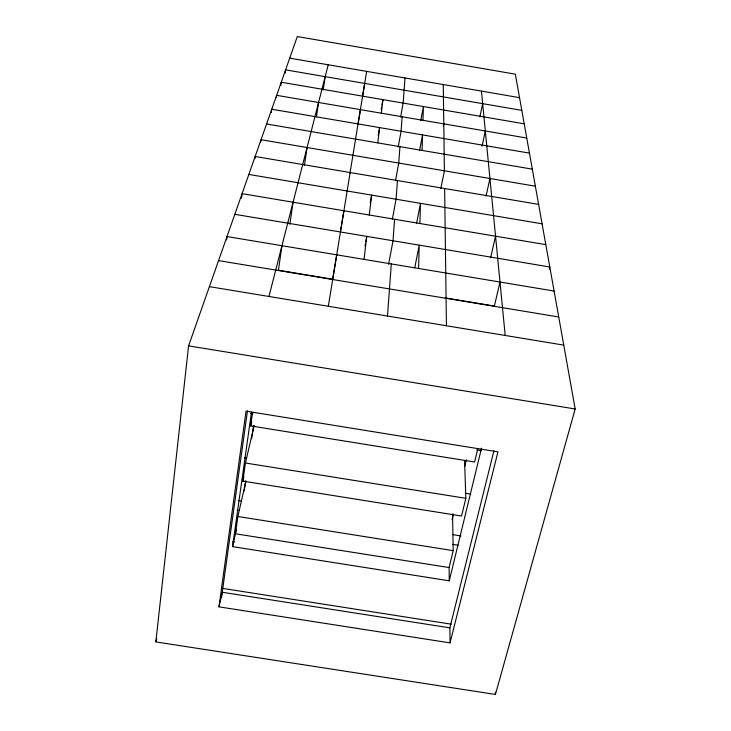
<?xml version="1.0" encoding="UTF-8"?>
<svg xmlns="http://www.w3.org/2000/svg" width="731" height="731" viewBox="0 0 731 731"><rect width="100%" height="100%" fill="white"/><g stroke="black" fill="none" stroke-linecap="round" stroke-linejoin="round"><path stroke-width="1.1" d="M418.552 268.46L419.247 245.15L414.788 267.61M419.896 223.503L420.499 203.346L416.569 223.412M422.079 150.422L422.545 134.915L419.548 150.586M422.984 120.323L423.395 106.552L420.764 120.432M387.476 316.03L391.313 263.928M394.603 219.263L393.022 240.764L388.59 264.357M397.454 180.539L396.074 199.234L392.337 219.346M399.948 146.657L398.742 163.059L395.48 180.776M402.151 116.759L401.081 131.26L398.212 146.958M405.011 77.97L403.156 103.089L400.634 116.997M155.831 641.909L188.589 345.864L297.307 36.55L515.346 74.178L575.169 408.976L495.435 694.45L155.831 641.909L156.754 638.629M364.038 259.386L366.752 236.378L365.802 241.751M369.274 215.005L371.622 195.113L370.242 202.953M377.79 142.892L379.599 127.596L378.219 135.463M381.299 113.204L382.898 99.626L381.966 104.981M226.601 239.896L227.003 236.561L554.098 291.039M241.522 198.165L242.08 193.66L545.801 244.638M254.854 158.746L255.146 156.498L538.619 204.388M260.748 141.969L261.04 139.722L535.366 186.204M271.311 112.601L271.758 109.23L529.454 153.126M276.345 97.588L276.647 95.332L526.759 138.04M280.805 85.536L281.252 82.228L524.218 123.813M285.154 73.182L285.602 69.856L521.815 110.372M218.962 606.84L246.045 411.142L497.957 451.868L450.049 642.887L218.962 606.84L222.251 592.247L449.857 627.847L450.049 642.887M221.484 597.83L247.471 410.84M481.528 448.167L449.263 580.807L232.54 546.624L251.482 412.11M245.936 481.025L237.877 516.497L235.437 533.776L449.099 567.558L449.263 580.807M464.587 460.576L465.839 498.314L461.553 516.031L242.875 481.117L245.433 463.006L254.16 425.506M477.782 448.88L474.611 462.01L250.678 425.899L252.579 412.476M244.218 491.086L245.662 480.961M251.683 438.728L253.584 425.369M281.947 245.717L278.429 270.223L332.66 279.224L336.717 254.836M289.86 224.289L293.067 202.222M304.416 165.389L307.066 147.525M316.432 116.832L318.579 102.486M323.175 90.014L325.194 76.645M328.32 306.271L350.149 172.553M366.66 71.382L350.003 173.092M358.044 123.923L360.42 109.632M362.667 95.633L364.696 83.425M340.445 231.617L343.908 210.756M381.226 109.266L381.591 107.128M365.043 246.045L365.418 243.898M443.351 126.052L443.79 123.877M440.83 188.434L444.402 170.789L443.269 84.549M479.874 116.841L482.67 103.656M482.049 146.173L485.32 130.968M486.06 196.072L489.944 178.51M232.54 546.624L236.415 529.436M490.611 257.851L495.554 236.204M242.875 481.117L243.871 476.795M500.004 282.029L494.375 306.033L445.115 297.864M250.678 425.899L251.729 421.458M452.087 519.64L453.394 514.131M464.779 466.277L466.341 459.689M449.099 567.558L453.183 550.653L452.553 514.012M449.857 627.847L493.937 450.771M549.246 269.172L549.794 266.979L234.825 214.32M268.962 296.475L328.228 64.767M222.224 588.327L451.255 624.173M232.485 541.662L234.706 542.009M245.433 463.006L465.839 498.314M238.269 500.507L241.65 501.046M453.119 534.681L460.895 535.924M237.118 510.147L239.357 510.503M452.562 544.357L458.191 545.253M237.877 516.497L453.183 550.653M250.696 413.426L252.944 413.792M476.694 449.949L481.108 450.661M244.364 457.798L246.612 458.154M465.272 493.215L470.81 494.101M188.589 345.864L575.169 408.976M209.404 286.643L563.756 345.123M218.56 260.601L558.74 316.998M248.842 174.444L542.091 223.823M266.568 123.996L532.323 169.153M289.714 58.151L519.549 97.662M481.446 91.11L505.194 335.456M495.316 692.202L495.435 694.45M444.631 188.516L446.44 325.761"/></g></svg>
